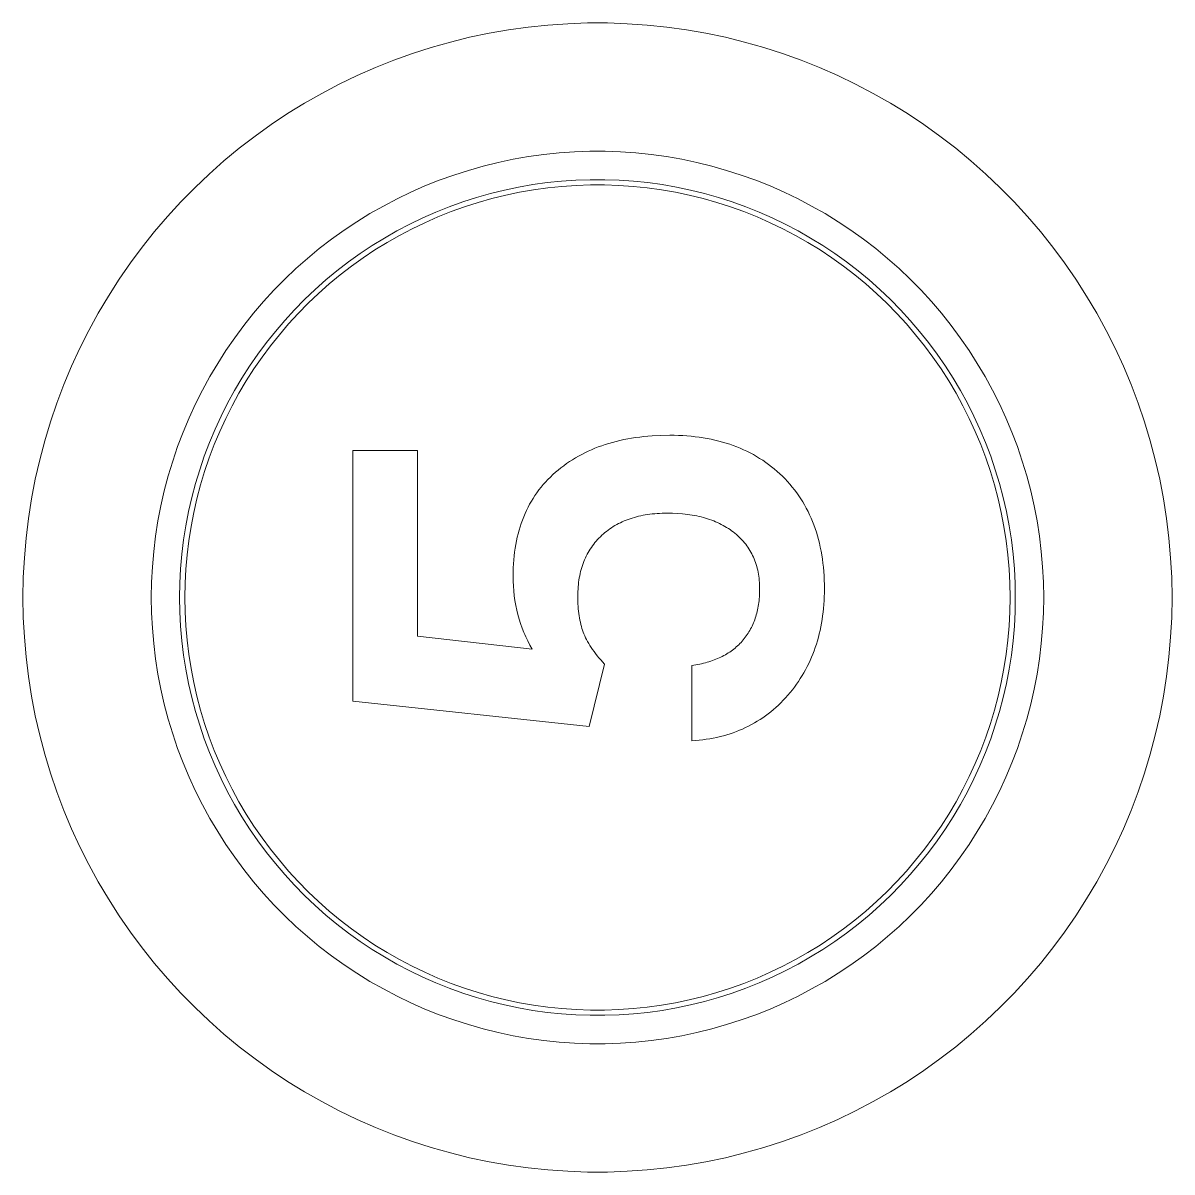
# Model space of a CAD drawing. Header units: inches. Extents: x -8 to 201, y -1 to 136.
# Drawn here: x 13.695 to 14.561, y 63.745 to 64.611 of the extents above; entities that cross this region are included whole.
import ezdxf

# ---------------------------------------------------------------- set-up
doc = ezdxf.new("R2010")
doc.units = ezdxf.units.IN
doc.layers.add('ZANO_R', color=7, linetype='Continuous', lineweight=0)

msp = doc.modelspace()

# ---------------------------------------------------------------- linework, layer by layer
at = {"layer": 'ZANO_R'}
for p, q in [((14.09083, 64.60973), (14.07596, 64.60818)), ((14.10575, 64.61076), (14.09083, 64.60973)), ((14.12069, 64.61128), (14.10575, 64.61076)), ((14.13564, 64.61128), (14.12069, 64.61128)), ((14.15058, 64.61076), (14.13564, 64.61128)), ((14.1655, 64.60973), (14.15058, 64.61076)), ((14.18037, 64.60818), (14.1655, 64.60973)), ((14.03179, 64.60048), (14.01728, 64.5969)), ((14.04643, 64.60356), (14.03179, 64.60048)), ((14.06115, 64.60612), (14.04643, 64.60356)), ((14.07596, 64.60818), (14.06115, 64.60612)), ((14.19518, 64.60612), (14.18037, 64.60818)), ((14.20991, 64.60356), (14.19518, 64.60612)), ((14.22454, 64.60048), (14.20991, 64.60356)), ((14.23905, 64.5969), (14.22454, 64.60048)), ((14.00289, 64.59283), (13.98866, 64.58826)), ((14.01728, 64.5969), (14.00289, 64.59283)), ((14.25344, 64.59283), (14.23905, 64.5969)), ((14.26767, 64.58826), (14.25344, 64.59283)), ((13.97459, 64.5832), (13.9607, 64.57765)), ((13.98866, 64.58826), (13.97459, 64.5832)), ((14.28174, 64.5832), (14.26767, 64.58826)), ((14.29563, 64.57765), (14.28174, 64.5832)), ((13.9607, 64.57765), (13.94702, 64.57164)), ((14.30931, 64.57164), (14.29563, 64.57765)), ((13.93355, 64.56515), (13.92031, 64.5582)), ((13.94702, 64.57164), (13.93355, 64.56515)), ((14.32278, 64.56515), (14.30931, 64.57164)), ((14.33602, 64.5582), (14.32278, 64.56515)), ((13.92031, 64.5582), (13.90732, 64.5508)), ((14.34901, 64.5508), (14.33602, 64.5582)), ((13.90732, 64.5508), (13.89459, 64.54296)), ((14.36174, 64.54296), (14.34901, 64.5508)), ((13.89459, 64.54296), (13.88214, 64.53468)), ((14.37419, 64.53468), (14.36174, 64.54296)), ((13.88214, 64.53468), (13.86999, 64.52597)), ((14.38635, 64.52597), (14.37419, 64.53468)), ((13.86999, 64.52597), (13.85814, 64.51685)), ((14.39819, 64.51685), (14.38635, 64.52597)), ((13.85814, 64.51685), (13.84661, 64.50733)), ((14.08763, 64.51214), (14.09917, 64.51334)), ((14.09917, 64.51334), (14.11076, 64.51414)), ((14.11076, 64.51414), (14.12236, 64.51454)), ((14.12236, 64.51454), (14.13397, 64.51454)), ((14.13397, 64.51454), (14.14558, 64.51414)), ((14.14558, 64.51414), (14.15716, 64.51334)), ((14.15716, 64.51334), (14.16871, 64.51214)), ((14.40972, 64.50733), (14.39819, 64.51685)), ((13.84661, 64.50733), (13.83542, 64.49742)), ((14.04205, 64.50338), (14.05332, 64.50616)), ((14.05332, 64.50616), (14.06469, 64.50854)), ((14.06469, 64.50854), (14.07612, 64.51054)), ((14.07612, 64.51054), (14.08763, 64.51214)), ((14.16871, 64.51214), (14.18021, 64.51054)), ((14.18021, 64.51054), (14.19165, 64.50854)), ((14.19165, 64.50854), (14.20301, 64.50616)), ((14.20301, 64.50616), (14.21428, 64.50338)), ((14.42091, 64.49742), (14.40972, 64.50733)), ((13.83542, 64.49742), (13.82458, 64.48712)), ((14.0089, 64.49273), (14.01982, 64.49666)), ((14.01982, 64.49666), (14.03088, 64.50021)), ((14.03088, 64.50021), (14.04205, 64.50338)), ((14.21428, 64.50338), (14.22545, 64.50021)), ((14.22545, 64.50021), (14.23651, 64.49666)), ((14.23651, 64.49666), (14.24743, 64.49273)), ((14.43175, 64.48712), (14.42091, 64.49742)), ((13.98749, 64.48376), (13.99812, 64.48843)), ((13.99812, 64.48843), (14.0089, 64.49273)), ((14.05808, 64.48533), (14.06872, 64.48756)), ((14.06872, 64.48756), (14.07943, 64.48943)), ((14.07943, 64.48943), (14.0902, 64.49093)), ((14.0902, 64.49093), (14.10102, 64.49205)), ((14.09067, 64.48702), (14.10135, 64.48813)), ((14.10102, 64.49205), (14.11186, 64.4928)), ((14.10135, 64.48813), (14.11207, 64.48887)), ((14.11186, 64.4928), (14.12273, 64.49318)), ((14.11207, 64.48887), (14.1228, 64.48924)), ((14.12273, 64.49318), (14.1336, 64.49318)), ((14.1228, 64.48924), (14.13354, 64.48924)), ((14.13354, 64.48924), (14.14427, 64.48887)), ((14.1336, 64.49318), (14.14447, 64.4928)), ((14.14427, 64.48887), (14.15498, 64.48813)), ((14.14447, 64.4928), (14.15532, 64.49205)), ((14.15498, 64.48813), (14.16566, 64.48702)), ((14.15532, 64.49205), (14.16613, 64.49093)), ((14.16613, 64.49093), (14.1769, 64.48943)), ((14.1769, 64.48943), (14.18761, 64.48756)), ((14.18761, 64.48756), (14.19825, 64.48533)), ((14.24743, 64.49273), (14.25822, 64.48843)), ((14.25822, 64.48843), (14.26885, 64.48376)), ((13.82458, 64.48712), (13.8141, 64.47646)), ((13.96674, 64.47332), (13.97703, 64.47872)), ((13.97703, 64.47872), (13.98749, 64.48376)), ((14.02671, 64.47644), (14.03706, 64.47976)), ((14.03706, 64.47976), (14.04752, 64.48273)), ((14.0382, 64.47599), (14.04853, 64.47892)), ((14.04752, 64.48273), (14.05808, 64.48533)), ((14.04853, 64.47892), (14.05895, 64.48149)), ((14.05895, 64.48149), (14.06946, 64.4837)), ((14.06946, 64.4837), (14.08004, 64.48554)), ((14.08004, 64.48554), (14.09067, 64.48702)), ((14.16566, 64.48702), (14.17629, 64.48554)), ((14.17629, 64.48554), (14.18687, 64.4837)), ((14.18687, 64.4837), (14.19738, 64.48149)), ((14.19738, 64.48149), (14.2078, 64.47892)), ((14.19825, 64.48533), (14.20881, 64.48273)), ((14.2078, 64.47892), (14.21813, 64.47599)), ((14.20881, 64.48273), (14.21927, 64.47976)), ((14.21927, 64.47976), (14.22963, 64.47644)), ((14.26885, 64.48376), (14.27931, 64.47872)), ((14.27931, 64.47872), (14.28959, 64.47332)), ((14.44223, 64.47646), (14.43175, 64.48712)), ((13.8141, 64.47646), (13.80399, 64.46544)), ((13.95666, 64.46757), (13.96674, 64.47332)), ((14.00638, 64.46873), (14.01647, 64.47276)), ((14.01647, 64.47276), (14.02671, 64.47644)), ((14.01787, 64.46908), (14.02797, 64.47271)), ((14.02797, 64.47271), (14.0382, 64.47599)), ((14.21813, 64.47599), (14.22836, 64.47271)), ((14.22836, 64.47271), (14.23846, 64.46908)), ((14.22963, 64.47644), (14.23986, 64.47276)), ((14.23986, 64.47276), (14.24996, 64.46873)), ((14.28959, 64.47332), (14.29968, 64.46757)), ((14.45234, 64.46544), (14.44223, 64.47646)), ((13.80399, 64.46544), (13.79427, 64.45408)), ((13.9371, 64.45505), (13.94677, 64.46148)), ((13.94677, 64.46148), (13.95666, 64.46757)), ((13.98663, 64.45963), (13.99642, 64.46435)), ((13.99642, 64.46435), (14.00638, 64.46873)), ((13.99807, 64.46077), (14.0079, 64.4651)), ((14.0079, 64.4651), (14.01787, 64.46908)), ((14.23846, 64.46908), (14.24843, 64.4651)), ((14.24843, 64.4651), (14.25826, 64.46077)), ((14.24996, 64.46873), (14.25991, 64.46435)), ((14.25991, 64.46435), (14.26971, 64.45963)), ((14.29968, 64.46757), (14.30956, 64.46148)), ((14.30956, 64.46148), (14.31923, 64.45505)), ((14.46206, 64.45408), (14.45234, 64.46544)), ((13.79427, 64.45408), (13.78495, 64.44239)), ((13.92766, 64.44829), (13.9371, 64.45505)), ((13.96755, 64.4492), (13.977, 64.45458)), ((13.977, 64.45458), (13.98663, 64.45963)), ((13.97889, 64.45112), (13.9884, 64.45611)), ((13.9884, 64.45611), (13.99807, 64.46077)), ((14.25826, 64.46077), (14.26794, 64.45611)), ((14.26794, 64.45611), (14.27744, 64.45112)), ((14.26971, 64.45963), (14.27933, 64.45458)), ((14.27933, 64.45458), (14.28878, 64.4492)), ((14.31923, 64.45505), (14.32867, 64.44829)), ((14.47138, 64.44239), (14.46206, 64.45408)), ((13.91846, 64.44121), (13.92766, 64.44829)), ((13.95829, 64.44349), (13.96755, 64.4492)), ((13.96042, 64.44018), (13.96956, 64.44581)), ((13.96956, 64.44581), (13.97889, 64.45112)), ((14.27744, 64.45112), (14.28677, 64.44581)), ((14.28677, 64.44581), (14.29592, 64.44018)), ((14.28878, 64.4492), (14.29804, 64.44349)), ((14.32867, 64.44829), (14.33787, 64.44121)), ((13.78495, 64.44239), (13.77604, 64.43039)), ((13.90951, 64.43382), (13.91846, 64.44121)), ((13.9404, 64.43114), (13.94924, 64.43747)), ((13.94924, 64.43747), (13.95829, 64.44349)), ((13.95148, 64.43423), (13.96042, 64.44018)), ((14.29592, 64.44018), (14.30486, 64.43423)), ((14.29804, 64.44349), (14.30709, 64.43747)), ((14.30709, 64.43747), (14.31593, 64.43114)), ((14.33787, 64.44121), (14.34682, 64.43382)), ((14.48029, 64.43039), (14.47138, 64.44239)), ((13.77604, 64.43039), (13.76755, 64.41808)), ((13.90082, 64.42612), (13.90951, 64.43382)), ((13.93178, 64.42451), (13.9404, 64.43114)), ((13.93424, 64.42143), (13.94275, 64.42798)), ((13.94275, 64.42798), (13.95148, 64.43423)), ((14.30486, 64.43423), (14.31359, 64.42798)), ((14.31359, 64.42798), (14.3221, 64.42143)), ((14.31593, 64.43114), (14.32455, 64.42451)), ((14.34682, 64.43382), (14.35551, 64.42612)), ((14.48879, 64.41808), (14.48029, 64.43039)), ((13.76755, 64.41808), (13.75948, 64.40549)), ((13.88426, 64.40984), (13.8924, 64.41812)), ((13.8924, 64.41812), (13.90082, 64.42612)), ((13.9234, 64.41758), (13.93178, 64.42451)), ((13.92596, 64.41459), (13.93424, 64.42143)), ((14.3221, 64.42143), (14.33037, 64.41459)), ((14.32455, 64.42451), (14.33293, 64.41758)), ((14.35551, 64.42612), (14.36393, 64.41812)), ((14.36393, 64.41812), (14.37207, 64.40984)), ((14.49685, 64.40549), (14.48879, 64.41808)), ((13.87641, 64.40128), (13.88426, 64.40984)), ((13.90738, 64.40289), (13.91526, 64.41037)), ((13.91526, 64.41037), (13.9234, 64.41758)), ((13.91792, 64.40747), (13.92596, 64.41459)), ((14.33037, 64.41459), (14.33841, 64.40747)), ((14.33293, 64.41758), (14.34107, 64.41037)), ((14.34107, 64.41037), (14.34896, 64.40289)), ((14.37207, 64.40984), (14.37992, 64.40128)), ((13.75948, 64.40549), (13.75186, 64.39263)), ((13.86886, 64.39246), (13.87641, 64.40128)), ((13.89975, 64.39513), (13.90738, 64.40289)), ((13.91014, 64.40008), (13.91792, 64.40747)), ((14.33841, 64.40747), (14.3462, 64.40008)), ((14.34896, 64.40289), (14.35658, 64.39513)), ((14.37992, 64.40128), (14.38747, 64.39246)), ((14.50447, 64.39263), (14.49685, 64.40549)), ((13.75186, 64.39263), (13.74468, 64.37952)), ((13.86163, 64.38338), (13.86886, 64.39246)), ((13.8924, 64.38712), (13.89975, 64.39513)), ((13.89535, 64.38451), (13.90261, 64.39242)), ((13.90261, 64.39242), (13.91014, 64.40008)), ((14.3462, 64.40008), (14.35372, 64.39242)), ((14.35372, 64.39242), (14.36098, 64.38451)), ((14.35658, 64.39513), (14.36393, 64.38712)), ((14.38747, 64.39246), (14.39471, 64.38338)), ((14.51165, 64.37952), (14.50447, 64.39263)), ((13.8547, 64.37406), (13.86163, 64.38338)), ((13.88534, 64.37886), (13.8924, 64.38712)), ((13.88837, 64.37635), (13.89535, 64.38451)), ((14.36098, 64.38451), (14.36796, 64.37635)), ((14.36393, 64.38712), (14.371, 64.37886)), ((14.39471, 64.38338), (14.40163, 64.37406)), ((13.74468, 64.37952), (13.73797, 64.36616)), ((13.87856, 64.37035), (13.88534, 64.37886)), ((13.88168, 64.36795), (13.88837, 64.37635)), ((14.36796, 64.37635), (14.37466, 64.36795)), ((14.371, 64.37886), (14.37778, 64.37035)), ((14.51837, 64.36616), (14.51165, 64.37952)), ((13.73797, 64.36616), (13.73171, 64.35258)), ((13.84811, 64.36451), (13.8547, 64.37406)), ((13.87207, 64.36162), (13.87856, 64.37035)), ((13.87528, 64.35933), (13.88168, 64.36795)), ((14.37466, 64.36795), (14.38106, 64.35933)), ((14.37778, 64.37035), (14.38426, 64.36162)), ((14.40163, 64.37406), (14.40822, 64.36451)), ((14.52462, 64.35258), (14.51837, 64.36616)), ((13.84185, 64.35473), (13.84811, 64.36451)), ((13.8659, 64.35268), (13.87207, 64.36162)), ((13.86918, 64.3505), (13.87528, 64.35933)), ((14.38106, 64.35933), (14.38716, 64.3505)), ((14.38426, 64.36162), (14.39044, 64.35268)), ((14.40822, 64.36451), (14.41449, 64.35473)), ((13.73171, 64.35258), (13.72593, 64.33879)), ((13.83593, 64.34474), (13.84185, 64.35473)), ((13.86003, 64.34352), (13.8659, 64.35268)), ((13.86338, 64.34145), (13.86918, 64.3505)), ((14.38716, 64.3505), (14.39295, 64.34145)), ((14.39044, 64.35268), (14.3963, 64.34352)), ((14.41449, 64.35473), (14.42041, 64.34474)), ((14.5304, 64.33879), (14.52462, 64.35258)), ((13.83035, 64.33455), (13.83593, 64.34474)), ((13.85449, 64.33417), (13.86003, 64.34352)), ((13.85791, 64.33222), (13.86338, 64.34145)), ((14.39295, 64.34145), (14.39842, 64.33222)), ((14.3963, 64.34352), (14.40184, 64.33417)), ((14.42041, 64.34474), (14.42598, 64.33455)), ((13.72593, 64.33879), (13.72063, 64.32481)), ((13.82514, 64.32418), (13.83035, 64.33455)), ((13.84927, 64.32463), (13.85449, 64.33417)), ((13.85276, 64.3228), (13.85791, 64.33222)), ((14.39842, 64.33222), (14.40358, 64.3228)), ((14.40184, 64.33417), (14.40706, 64.32463)), ((14.42598, 64.33455), (14.4312, 64.32418)), ((14.5357, 64.32481), (14.5304, 64.33879)), ((13.72063, 64.32481), (13.71581, 64.31066)), ((13.82028, 64.31364), (13.82514, 64.32418)), ((13.84438, 64.31491), (13.84927, 64.32463)), ((13.84793, 64.3132), (13.85276, 64.3228)), ((14.40358, 64.3228), (14.4084, 64.3132)), ((14.40706, 64.32463), (14.41195, 64.31491)), ((14.4312, 64.32418), (14.43605, 64.31364)), ((14.54052, 64.31066), (14.5357, 64.32481)), ((13.83984, 64.30504), (13.84438, 64.31491)), ((14.41195, 64.31491), (14.4165, 64.30504)), ((13.71581, 64.31066), (13.71149, 64.29635)), ((13.81579, 64.30293), (13.82028, 64.31364)), ((13.84344, 64.30345), (13.84793, 64.3132)), ((14.4084, 64.3132), (14.41289, 64.30345)), ((14.43605, 64.31364), (14.44054, 64.30293)), ((14.54484, 64.29635), (14.54052, 64.31066)), ((13.81167, 64.29207), (13.81579, 64.30293)), ((13.83563, 64.29501), (13.83984, 64.30504)), ((13.83929, 64.29355), (13.84344, 64.30345)), ((14.14228, 64.29592), (14.14512, 64.2966)), ((14.14512, 64.2966), (14.14801, 64.29723)), ((14.14801, 64.29723), (14.15094, 64.2978)), ((14.15094, 64.2978), (14.15391, 64.29832)), ((14.15391, 64.29832), (14.15692, 64.29879)), ((14.15692, 64.29879), (14.15998, 64.2992)), ((14.15998, 64.2992), (14.16308, 64.29955)), ((14.16308, 64.29955), (14.16622, 64.29985)), ((14.16622, 64.29985), (14.16941, 64.30009)), ((14.16941, 64.30009), (14.17591, 64.30042)), ((14.17591, 64.30042), (14.18259, 64.30053)), ((14.18259, 64.30053), (14.1859, 64.3005)), ((14.1859, 64.3005), (14.18917, 64.30041)), ((14.18917, 64.30041), (14.1924, 64.30026)), ((14.1924, 64.30026), (14.19559, 64.30005)), ((14.19559, 64.30005), (14.19873, 64.29978)), ((14.19873, 64.29978), (14.20184, 64.29944)), ((14.20184, 64.29944), (14.2049, 64.29905)), ((14.2049, 64.29905), (14.20791, 64.2986)), ((14.20791, 64.2986), (14.21089, 64.29808)), ((14.21089, 64.29808), (14.21382, 64.29751)), ((14.21382, 64.29751), (14.21671, 64.29688)), ((14.21671, 64.29688), (14.21956, 64.29618)), ((14.41289, 64.30345), (14.41704, 64.29355)), ((14.4165, 64.30504), (14.4207, 64.29501)), ((14.44054, 64.30293), (14.44466, 64.29207)), ((13.71149, 64.29635), (13.70766, 64.2819)), ((13.80793, 64.28108), (13.81167, 64.29207)), ((13.83178, 64.28484), (13.83563, 64.29501)), ((13.83548, 64.28351), (13.83929, 64.29355)), ((13.94369, 64.1002), (13.94369, 64.28917)), ((13.94369, 64.28917), (13.99249, 64.28917)), ((13.99249, 64.28917), (13.99249, 64.14903)), ((14.11866, 64.28733), (14.12111, 64.28851)), ((14.12111, 64.28851), (14.1236, 64.28963)), ((14.1236, 64.28963), (14.12614, 64.29069)), ((14.12614, 64.29069), (14.12873, 64.2917)), ((14.12873, 64.2917), (14.13135, 64.29265)), ((14.13135, 64.29265), (14.13402, 64.29355)), ((14.13402, 64.29355), (14.13673, 64.2944)), ((14.13673, 64.2944), (14.13949, 64.29519)), ((14.13949, 64.29519), (14.14228, 64.29592)), ((14.21956, 64.29618), (14.22236, 64.29543)), ((14.22236, 64.29543), (14.22512, 64.29461)), ((14.22512, 64.29461), (14.22784, 64.29373)), ((14.22784, 64.29373), (14.23052, 64.2928)), ((14.23052, 64.2928), (14.23315, 64.2918)), ((14.23315, 64.2918), (14.23575, 64.29074)), ((14.23575, 64.29074), (14.2383, 64.28963)), ((14.2383, 64.28963), (14.2408, 64.28845)), ((14.2408, 64.28845), (14.24327, 64.28721)), ((14.41704, 64.29355), (14.42085, 64.28351)), ((14.4207, 64.29501), (14.42456, 64.28484)), ((14.44466, 64.29207), (14.4484, 64.28108)), ((14.54867, 64.2819), (14.54484, 64.29635)), ((13.70766, 64.2819), (13.70433, 64.26732)), ((13.80457, 64.26997), (13.80793, 64.28108)), ((13.82827, 64.27455), (13.83178, 64.28484)), ((13.83202, 64.27334), (13.83548, 64.28351)), ((14.10485, 64.27916), (14.10704, 64.28065)), ((14.10704, 64.28065), (14.10928, 64.2821)), ((14.10928, 64.2821), (14.11156, 64.28349)), ((14.11156, 64.28349), (14.11388, 64.28483)), ((14.11388, 64.28483), (14.11625, 64.28611)), ((14.11625, 64.28611), (14.11866, 64.28733)), ((14.24327, 64.28721), (14.24569, 64.28591)), ((14.24569, 64.28591), (14.24807, 64.28455)), ((14.24807, 64.28455), (14.25041, 64.28313)), ((14.25041, 64.28313), (14.2527, 64.28165)), ((14.2527, 64.28165), (14.25496, 64.28011)), ((14.25496, 64.28011), (14.25717, 64.27851)), ((14.42085, 64.28351), (14.42431, 64.27334)), ((14.42456, 64.28484), (14.42806, 64.27455)), ((14.4484, 64.28108), (14.45176, 64.26997)), ((14.552, 64.26732), (14.54867, 64.2819)), ((13.82513, 64.26414), (13.82827, 64.27455)), ((13.82892, 64.26307), (13.83202, 64.27334)), ((14.09263, 64.26903), (14.09454, 64.27085)), ((14.09454, 64.27085), (14.09651, 64.27261)), ((14.09651, 64.27261), (14.09853, 64.27433)), ((14.09853, 64.27433), (14.10059, 64.27599)), ((14.10059, 64.27599), (14.1027, 64.2776)), ((14.1027, 64.2776), (14.10485, 64.27916)), ((14.25717, 64.27851), (14.25933, 64.27685)), ((14.25933, 64.27685), (14.26146, 64.27513)), ((14.26146, 64.27513), (14.26354, 64.27334)), ((14.26354, 64.27334), (14.26558, 64.2715)), ((14.26558, 64.2715), (14.26758, 64.2696)), ((14.42431, 64.27334), (14.42742, 64.26307)), ((14.42806, 64.27455), (14.4312, 64.26414)), ((13.70433, 64.26732), (13.70151, 64.25264)), ((13.8016, 64.25874), (13.80457, 64.26997)), ((13.82234, 64.25363), (13.82513, 64.26414)), ((13.82617, 64.25269), (13.82892, 64.26307)), ((14.08564, 64.26136), (14.08729, 64.26334)), ((14.08729, 64.26334), (14.08901, 64.26528)), ((14.08901, 64.26528), (14.09079, 64.26718)), ((14.09079, 64.26718), (14.09263, 64.26903)), ((14.26758, 64.2696), (14.26952, 64.26764)), ((14.26952, 64.26764), (14.27141, 64.26564)), ((14.27141, 64.26564), (14.27323, 64.2636)), ((14.27323, 64.2636), (14.27499, 64.26151)), ((14.42742, 64.26307), (14.43017, 64.25269)), ((14.4312, 64.26414), (14.43399, 64.25363)), ((14.45176, 64.26997), (14.45473, 64.25874)), ((14.55482, 64.25264), (14.552, 64.26732)), ((13.79902, 64.24742), (13.8016, 64.25874)), ((13.81992, 64.24303), (13.82234, 64.25363)), ((14.07964, 64.25298), (14.08104, 64.25514)), ((14.08104, 64.25514), (14.08251, 64.25726)), ((14.08251, 64.25726), (14.08404, 64.25933)), ((14.08404, 64.25933), (14.08564, 64.26136)), ((14.27499, 64.26151), (14.27669, 64.25937)), ((14.27669, 64.25937), (14.27833, 64.25719)), ((14.27833, 64.25719), (14.2799, 64.25497)), ((14.2799, 64.25497), (14.28141, 64.2527)), ((14.43399, 64.25363), (14.43641, 64.24303)), ((14.45473, 64.25874), (14.45732, 64.24742)), ((13.70151, 64.25264), (13.6992, 64.23787)), ((13.79683, 64.23602), (13.79902, 64.24742)), ((13.82378, 64.24222), (13.82617, 64.25269)), ((14.07464, 64.24391), (14.0758, 64.24624)), ((14.0758, 64.24624), (14.07702, 64.24853)), ((14.07702, 64.24853), (14.0783, 64.25078)), ((14.0783, 64.25078), (14.07964, 64.25298)), ((14.28141, 64.2527), (14.28287, 64.25038)), ((14.28287, 64.25038), (14.28426, 64.24802)), ((14.28426, 64.24802), (14.28558, 64.24562)), ((14.28558, 64.24562), (14.28685, 64.24317)), ((14.43017, 64.25269), (14.43255, 64.24222)), ((14.45732, 64.24742), (14.45951, 64.23602)), ((14.55713, 64.23787), (14.55482, 64.25264)), ((13.6992, 64.23787), (13.6974, 64.22302)), ((13.79503, 64.22455), (13.79683, 64.23602)), ((13.81787, 64.23235), (13.81992, 64.24303)), ((13.82175, 64.23167), (13.82378, 64.24222)), ((14.07064, 64.23414), (14.07155, 64.23665)), ((14.07155, 64.23665), (14.07252, 64.23911)), ((14.07252, 64.23911), (14.07355, 64.24153)), ((14.07355, 64.24153), (14.07464, 64.24391)), ((14.1498, 64.23655), (14.14833, 64.23594)), ((14.1513, 64.23712), (14.1498, 64.23655)), ((14.15283, 64.23765), (14.1513, 64.23712)), ((14.15438, 64.23816), (14.15283, 64.23765)), ((14.15596, 64.23863), (14.15438, 64.23816)), ((14.15756, 64.23907), (14.15596, 64.23863)), ((14.15919, 64.23948), (14.15756, 64.23907)), ((14.16084, 64.23985), (14.15919, 64.23948)), ((14.16252, 64.2402), (14.16084, 64.23985)), ((14.16422, 64.2405), (14.16252, 64.2402)), ((14.16595, 64.24078), (14.16422, 64.2405)), ((14.16771, 64.24103), (14.16595, 64.24078)), ((14.16949, 64.24124), (14.16771, 64.24103)), ((14.17129, 64.24142), (14.16949, 64.24124)), ((14.17312, 64.24156), (14.17129, 64.24142)), ((14.17498, 64.24168), (14.17312, 64.24156)), ((14.17686, 64.24176), (14.17498, 64.24168)), ((14.1807, 64.24182), (14.17686, 64.24176)), ((14.18468, 64.24177), (14.1807, 64.24182)), ((14.18856, 64.24159), (14.18468, 64.24177)), ((14.19233, 64.24129), (14.18856, 64.24159)), ((14.19417, 64.2411), (14.19233, 64.24129)), ((14.19599, 64.24088), (14.19417, 64.2411)), ((14.19778, 64.24063), (14.19599, 64.24088)), ((14.19955, 64.24035), (14.19778, 64.24063)), ((14.20129, 64.24004), (14.19955, 64.24035)), ((14.203, 64.2397), (14.20129, 64.24004)), ((14.20469, 64.23933), (14.203, 64.2397)), ((14.20635, 64.23893), (14.20469, 64.23933)), ((14.20798, 64.23851), (14.20635, 64.23893)), ((14.20959, 64.23805), (14.20798, 64.23851)), ((14.21117, 64.23756), (14.20959, 64.23805)), ((14.21272, 64.23705), (14.21117, 64.23756)), ((14.21425, 64.2365), (14.21272, 64.23705)), ((14.21575, 64.23592), (14.21425, 64.2365)), ((14.28685, 64.24317), (14.28805, 64.24068)), ((14.28805, 64.24068), (14.2892, 64.23814)), ((14.2892, 64.23814), (14.29028, 64.23556)), ((14.43255, 64.24222), (14.43458, 64.23167)), ((14.43641, 64.24303), (14.43846, 64.23235)), ((14.45951, 64.23602), (14.4613, 64.22455)), ((14.55894, 64.22302), (14.55713, 64.23787)), ((13.81619, 64.22161), (13.81787, 64.23235)), ((13.82009, 64.22107), (13.82175, 64.23167)), ((14.0683, 64.22635), (14.06902, 64.22899)), ((14.06902, 64.22899), (14.0698, 64.23159)), ((14.0698, 64.23159), (14.07064, 64.23414)), ((14.13496, 64.22812), (14.13377, 64.22716)), ((14.13619, 64.22905), (14.13496, 64.22812)), ((14.13743, 64.22995), (14.13619, 64.22905)), ((14.13871, 64.23081), (14.13743, 64.22995)), ((14.14001, 64.23164), (14.13871, 64.23081)), ((14.14133, 64.23244), (14.14001, 64.23164)), ((14.14268, 64.23321), (14.14133, 64.23244)), ((14.14405, 64.23394), (14.14268, 64.23321)), ((14.14545, 64.23464), (14.14405, 64.23394)), ((14.14688, 64.23531), (14.14545, 64.23464)), ((14.14833, 64.23594), (14.14688, 64.23531)), ((14.21722, 64.23532), (14.21575, 64.23592)), ((14.21867, 64.23469), (14.21722, 64.23532)), ((14.22009, 64.23402), (14.21867, 64.23469)), ((14.22149, 64.23333), (14.22009, 64.23402)), ((14.22285, 64.23261), (14.22149, 64.23333)), ((14.2242, 64.23185), (14.22285, 64.23261)), ((14.22551, 64.23107), (14.2242, 64.23185)), ((14.2268, 64.23026), (14.22551, 64.23107)), ((14.22806, 64.22942), (14.2268, 64.23026)), ((14.2293, 64.22855), (14.22806, 64.22942)), ((14.23051, 64.22765), (14.2293, 64.22855)), ((14.23169, 64.22672), (14.23051, 64.22765)), ((14.29028, 64.23556), (14.2913, 64.23293)), ((14.2913, 64.23293), (14.29225, 64.23026)), ((14.29225, 64.23026), (14.29315, 64.22754)), ((14.29315, 64.22754), (14.29398, 64.22478)), ((14.43458, 64.23167), (14.43624, 64.22107)), ((14.43846, 64.23235), (14.44014, 64.22161)), ((13.6974, 64.22302), (13.69611, 64.20813)), ((13.79363, 64.21302), (13.79503, 64.22455)), ((13.81488, 64.21081), (13.81619, 64.22161)), ((13.8188, 64.21041), (13.82009, 64.22107)), ((14.06652, 64.21817), (14.06705, 64.22094)), ((14.06705, 64.22094), (14.06764, 64.22367)), ((14.06764, 64.22367), (14.0683, 64.22635)), ((14.12623, 64.21962), (14.12529, 64.21844)), ((14.1272, 64.22078), (14.12623, 64.21962)), ((14.12821, 64.2219), (14.1272, 64.22078)), ((14.12925, 64.22301), (14.12821, 64.2219)), ((14.13033, 64.22409), (14.12925, 64.22301)), ((14.13145, 64.22514), (14.13033, 64.22409)), ((14.1326, 64.22617), (14.13145, 64.22514)), ((14.13377, 64.22716), (14.1326, 64.22617)), ((14.23284, 64.22577), (14.23169, 64.22672)), ((14.23396, 64.22479), (14.23284, 64.22577)), ((14.23504, 64.22378), (14.23396, 64.22479)), ((14.23608, 64.22276), (14.23504, 64.22378)), ((14.23708, 64.22171), (14.23608, 64.22276)), ((14.23805, 64.22064), (14.23708, 64.22171)), ((14.23898, 64.21954), (14.23805, 64.22064)), ((14.23988, 64.21842), (14.23898, 64.21954)), ((14.29398, 64.22478), (14.29475, 64.22197)), ((14.29475, 64.22197), (14.29547, 64.21912)), ((14.29547, 64.21912), (14.29611, 64.21622)), ((14.43624, 64.22107), (14.43754, 64.21041)), ((14.44014, 64.22161), (14.44145, 64.21081)), ((14.4613, 64.22455), (14.4627, 64.21302)), ((14.56022, 64.20813), (14.55894, 64.22302)), ((13.79263, 64.20145), (13.79363, 64.21302)), ((13.81394, 64.19998), (13.81488, 64.21081)), ((13.81787, 64.19971), (13.8188, 64.21041)), ((14.0653, 64.2096), (14.06565, 64.2125)), ((14.06565, 64.2125), (14.06605, 64.21536)), ((14.06605, 64.21536), (14.06652, 64.21817)), ((14.1204, 64.21087), (14.11971, 64.20952)), ((14.12113, 64.21219), (14.1204, 64.21087)), ((14.12189, 64.21349), (14.12113, 64.21219)), ((14.12268, 64.21477), (14.12189, 64.21349)), ((14.12352, 64.21602), (14.12268, 64.21477)), ((14.12438, 64.21724), (14.12352, 64.21602)), ((14.12529, 64.21844), (14.12438, 64.21724)), ((14.24074, 64.21728), (14.23988, 64.21842)), ((14.24156, 64.21611), (14.24074, 64.21728)), ((14.24235, 64.21492), (14.24156, 64.21611)), ((14.2431, 64.21371), (14.24235, 64.21492)), ((14.24381, 64.21247), (14.2431, 64.21371)), ((14.24449, 64.21121), (14.24381, 64.21247)), ((14.24512, 64.20993), (14.24449, 64.21121)), ((14.29611, 64.21622), (14.2967, 64.21328)), ((14.2967, 64.21328), (14.29723, 64.21029)), ((14.29723, 64.21029), (14.29769, 64.20726)), ((14.43754, 64.21041), (14.43846, 64.19971)), ((14.44145, 64.21081), (14.44239, 64.19998)), ((14.4627, 64.21302), (14.4637, 64.20145)), ((13.69611, 64.20813), (13.69533, 64.1932)), ((13.79203, 64.18986), (13.79263, 64.20145)), ((14.06465, 64.20064), (14.0648, 64.20367)), ((14.0648, 64.20367), (14.06502, 64.20666)), ((14.06502, 64.20666), (14.0653, 64.2096)), ((14.11679, 64.20241), (14.11631, 64.20091)), ((14.1173, 64.20388), (14.11679, 64.20241)), ((14.11785, 64.20532), (14.1173, 64.20388)), ((14.11843, 64.20675), (14.11785, 64.20532)), ((14.11905, 64.20814), (14.11843, 64.20675)), ((14.11971, 64.20952), (14.11905, 64.20814)), ((14.24573, 64.20862), (14.24512, 64.20993)), ((14.24629, 64.20729), (14.24573, 64.20862)), ((14.24682, 64.20594), (14.24629, 64.20729)), ((14.24732, 64.20456), (14.24682, 64.20594)), ((14.24777, 64.20316), (14.24732, 64.20456)), ((14.2482, 64.20174), (14.24777, 64.20316)), ((14.24858, 64.20029), (14.2482, 64.20174)), ((14.29769, 64.20726), (14.29809, 64.20419)), ((14.29809, 64.20419), (14.29843, 64.20106)), ((14.4637, 64.20145), (14.4643, 64.18986)), ((14.561, 64.1932), (14.56022, 64.20813)), ((13.69533, 64.1932), (13.69508, 64.17825)), ((13.81338, 64.18912), (13.81394, 64.19998)), ((13.81731, 64.18899), (13.81787, 64.19971)), ((14.06452, 64.19445), (14.06455, 64.19756)), ((14.06458, 64.19063), (14.06452, 64.19445)), ((14.06455, 64.19756), (14.06465, 64.20064)), ((14.11445, 64.19306), (14.11418, 64.19142)), ((14.11475, 64.19468), (14.11445, 64.19306)), ((14.11509, 64.19627), (14.11475, 64.19468)), ((14.11546, 64.19784), (14.11509, 64.19627)), ((14.11587, 64.19939), (14.11546, 64.19784)), ((14.11631, 64.20091), (14.11587, 64.19939)), ((14.24893, 64.19882), (14.24858, 64.20029)), ((14.24924, 64.19733), (14.24893, 64.19882)), ((14.24951, 64.19581), (14.24924, 64.19733)), ((14.24975, 64.19427), (14.24951, 64.19581)), ((14.24995, 64.19271), (14.24975, 64.19427)), ((14.25011, 64.19112), (14.24995, 64.19271)), ((14.29843, 64.20106), (14.29871, 64.1979)), ((14.29871, 64.1979), (14.29892, 64.19469)), ((14.29892, 64.19469), (14.29908, 64.19143)), ((14.43846, 64.19971), (14.43902, 64.18899)), ((14.44239, 64.19998), (14.44295, 64.18912)), ((14.56126, 64.17825), (14.561, 64.1932)), ((13.79183, 64.17825), (13.79203, 64.18986)), ((13.81319, 64.17825), (13.81338, 64.18912)), ((13.81713, 64.17825), (13.81731, 64.18899)), ((14.06475, 64.18687), (14.06458, 64.19063)), ((14.06503, 64.18316), (14.06475, 64.18687)), ((14.11348, 64.1846), (14.11339, 64.18284)), ((14.1136, 64.18634), (14.11348, 64.1846)), ((14.11376, 64.18806), (14.1136, 64.18634)), ((14.11395, 64.18975), (14.11376, 64.18806)), ((14.11418, 64.19142), (14.11395, 64.18975)), ((14.25024, 64.18951), (14.25011, 64.19112)), ((14.25033, 64.18787), (14.25024, 64.18951)), ((14.25039, 64.18621), (14.25033, 64.18787)), ((14.25041, 64.18453), (14.25039, 64.18621)), ((14.25039, 64.18303), (14.25041, 64.18453)), ((14.29908, 64.19143), (14.29917, 64.18813)), ((14.29917, 64.18813), (14.2992, 64.18479)), ((14.2992, 64.18479), (14.29918, 64.18178)), ((14.43902, 64.18899), (14.4392, 64.17825)), ((14.44295, 64.18912), (14.44314, 64.17825)), ((14.4643, 64.18986), (14.46451, 64.17825)), ((13.69508, 64.17825), (13.69533, 64.1633)), ((13.79203, 64.16664), (13.79183, 64.17825)), ((13.81338, 64.16738), (13.81319, 64.17825)), ((13.81731, 64.16751), (13.81713, 64.17825)), ((14.06542, 64.1795), (14.06503, 64.18316)), ((14.06593, 64.17588), (14.06542, 64.1795)), ((14.06655, 64.17231), (14.06593, 64.17588)), ((14.11333, 64.18105), (14.11332, 64.17923)), ((14.11332, 64.17923), (14.11338, 64.17532)), ((14.11339, 64.18284), (14.11333, 64.18105)), ((14.11338, 64.17532), (14.11346, 64.17341)), ((14.24977, 64.1744), (14.24994, 64.17579)), ((14.24994, 64.17579), (14.25008, 64.1772)), ((14.25008, 64.1772), (14.2502, 64.17863)), ((14.2502, 64.17863), (14.25029, 64.18008)), ((14.25029, 64.18008), (14.25036, 64.18155)), ((14.25036, 64.18155), (14.25039, 64.18303)), ((14.29896, 64.17587), (14.29877, 64.17296)), ((14.29909, 64.17881), (14.29896, 64.17587)), ((14.29918, 64.18178), (14.29909, 64.17881)), ((14.4392, 64.17825), (14.43902, 64.16751)), ((14.44314, 64.17825), (14.44295, 64.16738)), ((14.46451, 64.17825), (14.4643, 64.16664)), ((14.561, 64.1633), (14.56126, 64.17825)), ((13.81394, 64.15652), (13.81338, 64.16738)), ((13.81787, 64.15679), (13.81731, 64.16751)), ((14.06729, 64.1688), (14.06655, 64.17231)), ((14.06813, 64.16533), (14.06729, 64.1688)), ((14.11346, 64.17341), (14.11357, 64.17155)), ((14.11357, 64.17155), (14.11371, 64.16972)), ((14.11371, 64.16972), (14.11389, 64.16794)), ((14.11389, 64.16794), (14.1141, 64.16619)), ((14.24823, 64.16641), (14.24855, 64.16769)), ((14.24855, 64.16769), (14.24885, 64.169)), ((14.24885, 64.169), (14.24912, 64.17032)), ((14.24912, 64.17032), (14.24936, 64.17166)), ((14.24936, 64.17166), (14.24958, 64.17302)), ((14.24958, 64.17302), (14.24977, 64.1744)), ((14.29824, 64.16724), (14.29789, 64.16442)), ((14.29853, 64.17008), (14.29824, 64.16724)), ((14.29877, 64.17296), (14.29853, 64.17008)), ((14.43902, 64.16751), (14.43846, 64.15679)), ((14.44295, 64.16738), (14.44239, 64.15652)), ((13.69533, 64.1633), (13.69611, 64.14837)), ((13.79263, 64.15505), (13.79203, 64.16664)), ((14.06909, 64.16191), (14.06813, 64.16533)), ((14.07017, 64.15854), (14.06909, 64.16191)), ((14.07135, 64.15521), (14.07017, 64.15854)), ((14.1141, 64.16619), (14.11434, 64.16447)), ((14.11434, 64.16447), (14.11461, 64.1628)), ((14.11461, 64.1628), (14.11491, 64.16117)), ((14.11491, 64.16117), (14.11525, 64.15957)), ((14.11525, 64.15957), (14.11561, 64.15801)), ((14.11561, 64.15801), (14.11601, 64.15649)), ((14.24524, 64.1579), (14.24575, 64.15906)), ((14.24575, 64.15906), (14.24623, 64.16024)), ((14.24623, 64.16024), (14.24668, 64.16144)), ((14.24668, 64.16144), (14.2471, 64.16265)), ((14.2471, 64.16265), (14.2475, 64.16389)), ((14.2475, 64.16389), (14.24788, 64.16514)), ((14.24788, 64.16514), (14.24823, 64.16641)), ((14.29703, 64.1589), (14.29652, 64.15618)), ((14.29748, 64.16165), (14.29703, 64.1589)), ((14.29789, 64.16442), (14.29748, 64.16165)), ((14.4643, 64.16664), (14.4637, 64.15505)), ((14.56022, 64.14837), (14.561, 64.1633)), ((13.79363, 64.14348), (13.79263, 64.15505)), ((13.81488, 64.14569), (13.81394, 64.15652)), ((13.8188, 64.14609), (13.81787, 64.15679)), ((14.07265, 64.15194), (14.07135, 64.15521)), ((14.07334, 64.15032), (14.07265, 64.15194)), ((14.07406, 64.14872), (14.07334, 64.15032)), ((14.11601, 64.15649), (14.11644, 64.155)), ((14.11644, 64.155), (14.11691, 64.15356)), ((14.11691, 64.15356), (14.1174, 64.15215)), ((14.1174, 64.15215), (14.11794, 64.15075)), ((14.11794, 64.15075), (14.11854, 64.14934)), ((14.11854, 64.14934), (14.11921, 64.14792)), ((14.24029, 64.14927), (14.241, 64.15028)), ((14.241, 64.15028), (14.24168, 64.15132)), ((14.24168, 64.15132), (14.24234, 64.15237)), ((14.24234, 64.15237), (14.24297, 64.15344)), ((14.24297, 64.15344), (14.24358, 64.15453)), ((14.24358, 64.15453), (14.24416, 64.15564)), ((14.24416, 64.15564), (14.24472, 64.15676)), ((14.24472, 64.15676), (14.24524, 64.1579)), ((14.29534, 64.15085), (14.29467, 64.14823)), ((14.29595, 64.1535), (14.29534, 64.15085)), ((14.29652, 64.15618), (14.29595, 64.1535)), ((14.43846, 64.15679), (14.43754, 64.14609)), ((14.44239, 64.15652), (14.44145, 64.14569)), ((14.4637, 64.15505), (14.4627, 64.14348)), ((13.69611, 64.14837), (13.6974, 64.13348)), ((13.79503, 64.13195), (13.79363, 64.14348)), ((13.81619, 64.13489), (13.81488, 64.14569)), ((13.82009, 64.13543), (13.8188, 64.14609)), ((13.99249, 64.14903), (14.07897, 64.13933)), ((14.07558, 64.14554), (14.07406, 64.14872)), ((14.07722, 64.14241), (14.07558, 64.14554)), ((14.07897, 64.13933), (14.07722, 64.14241)), ((14.11921, 64.14792), (14.11993, 64.14647)), ((14.11993, 64.14647), (14.12072, 64.14502)), ((14.12072, 64.14502), (14.12157, 64.14355)), ((14.12157, 64.14355), (14.12248, 64.14206)), ((14.12248, 64.14206), (14.12345, 64.14056)), ((14.23183, 64.14017), (14.23278, 64.14098)), ((14.23278, 64.14098), (14.23371, 64.14182)), ((14.23371, 64.14182), (14.23461, 64.14267)), ((14.23461, 64.14267), (14.23549, 64.14355)), ((14.23549, 64.14355), (14.23635, 64.14445)), ((14.23635, 64.14445), (14.23719, 64.14538)), ((14.23719, 64.14538), (14.238, 64.14632)), ((14.238, 64.14632), (14.23879, 64.14729)), ((14.23879, 64.14729), (14.23955, 64.14827)), ((14.23955, 64.14827), (14.24029, 64.14927)), ((14.29316, 64.1431), (14.29233, 64.14058)), ((14.29394, 64.14565), (14.29316, 64.1431)), ((14.29467, 64.14823), (14.29394, 64.14565)), ((14.43754, 64.14609), (14.43624, 64.13543)), ((14.44145, 64.14569), (14.44014, 64.13489)), ((14.4627, 64.14348), (14.4613, 64.13195)), ((14.55894, 64.13348), (14.56022, 64.14837)), ((13.6974, 64.13348), (13.6992, 64.11863)), ((13.81787, 64.12415), (13.81619, 64.13489)), ((13.82175, 64.12483), (13.82009, 64.13543)), ((14.12345, 64.14056), (14.12448, 64.13904)), ((14.12448, 64.13904), (14.12558, 64.13751)), ((14.12558, 64.13751), (14.12673, 64.13596)), ((14.12673, 64.13596), (14.12795, 64.1344)), ((14.12795, 64.1344), (14.12923, 64.13283)), ((14.12923, 64.13283), (14.13057, 64.13123)), ((14.21742, 64.13168), (14.21866, 64.1322)), ((14.21866, 64.1322), (14.21988, 64.13274)), ((14.21988, 64.13274), (14.22108, 64.1333)), ((14.22108, 64.1333), (14.22226, 64.13389)), ((14.22226, 64.13389), (14.22341, 64.13449)), ((14.22341, 64.13449), (14.22454, 64.13512)), ((14.22454, 64.13512), (14.22565, 64.13578)), ((14.22565, 64.13578), (14.22674, 64.13645)), ((14.22674, 64.13645), (14.2278, 64.13715)), ((14.2278, 64.13715), (14.22884, 64.13787)), ((14.22884, 64.13787), (14.22986, 64.13861)), ((14.22986, 64.13861), (14.23086, 64.13938)), ((14.23086, 64.13938), (14.23183, 64.14017)), ((14.28951, 64.13321), (14.28847, 64.13082)), ((14.29051, 64.13563), (14.28951, 64.13321)), ((14.29145, 64.13809), (14.29051, 64.13563)), ((14.29233, 64.14058), (14.29145, 64.13809)), ((14.43624, 64.13543), (14.43458, 64.12483)), ((14.44014, 64.13489), (14.43846, 64.12415)), ((14.55713, 64.11863), (14.55894, 64.13348)), ((13.79683, 64.12048), (13.79503, 64.13195)), ((13.81992, 64.11347), (13.81787, 64.12415)), ((13.82378, 64.11428), (13.82175, 64.12483)), ((14.13343, 64.12801), (14.12178, 64.0811)), ((14.13057, 64.13123), (14.13343, 64.12801)), ((14.19918, 64.12703), (14.20223, 64.12749)), ((14.19918, 64.07024), (14.19918, 64.12703)), ((14.20223, 64.12749), (14.20373, 64.12776)), ((14.20373, 64.12776), (14.2052, 64.12805)), ((14.2052, 64.12805), (14.20665, 64.12836)), ((14.20665, 64.12836), (14.20807, 64.1287)), ((14.20807, 64.1287), (14.20947, 64.12906)), ((14.20947, 64.12906), (14.21085, 64.12944)), ((14.21085, 64.12944), (14.21221, 64.12984)), ((14.21221, 64.12984), (14.21355, 64.13027)), ((14.21355, 64.13027), (14.21486, 64.13072)), ((14.21486, 64.13072), (14.21615, 64.13119)), ((14.21615, 64.13119), (14.21742, 64.13168)), ((14.285, 64.12384), (14.28374, 64.12158)), ((14.28621, 64.12614), (14.285, 64.12384)), ((14.28737, 64.12846), (14.28621, 64.12614)), ((14.28847, 64.13082), (14.28737, 64.12846)), ((14.43458, 64.12483), (14.43255, 64.11428)), ((14.43846, 64.12415), (14.43641, 64.11347)), ((14.4613, 64.13195), (14.45951, 64.12048)), ((13.6992, 64.11863), (13.70151, 64.10386)), ((13.79902, 64.10908), (13.79683, 64.12048)), ((14.27964, 64.11499), (14.27816, 64.11286)), ((14.28106, 64.11716), (14.27964, 64.11499)), ((14.28243, 64.11935), (14.28106, 64.11716)), ((14.28374, 64.12158), (14.28243, 64.11935)), ((14.45951, 64.12048), (14.45732, 64.10908)), ((14.55482, 64.10386), (14.55713, 64.11863)), ((13.8016, 64.09776), (13.79902, 64.10908)), ((13.82234, 64.10287), (13.81992, 64.11347)), ((13.82617, 64.10381), (13.82378, 64.11428)), ((14.27341, 64.10666), (14.27172, 64.10466)), ((14.27505, 64.1087), (14.27341, 64.10666)), ((14.27663, 64.11076), (14.27505, 64.1087)), ((14.27816, 64.11286), (14.27663, 64.11076)), ((14.43255, 64.11428), (14.43017, 64.10381)), ((14.43641, 64.11347), (14.43399, 64.10287)), ((14.45732, 64.10908), (14.45473, 64.09776)), ((13.70151, 64.10386), (13.70433, 64.08918)), ((13.80457, 64.08654), (13.8016, 64.09776)), ((13.82513, 64.09236), (13.82234, 64.10287)), ((13.82892, 64.09343), (13.82617, 64.10381)), ((14.12178, 64.0811), (13.94369, 64.1002)), ((14.26641, 64.09896), (14.26457, 64.09717)), ((14.26821, 64.1008), (14.26641, 64.09896)), ((14.26998, 64.1027), (14.26821, 64.1008)), ((14.27172, 64.10466), (14.26998, 64.1027)), ((14.43017, 64.10381), (14.42742, 64.09343)), ((14.43399, 64.10287), (14.4312, 64.09236)), ((14.45473, 64.09776), (14.45176, 64.08654)), ((14.552, 64.08918), (14.55482, 64.10386)), ((13.70433, 64.08918), (13.70766, 64.07461)), ((13.82827, 64.08195), (13.82513, 64.09236)), ((13.83202, 64.08316), (13.82892, 64.09343)), ((14.25487, 64.08909), (14.25283, 64.08765)), ((14.25688, 64.0906), (14.25487, 64.08909)), ((14.25885, 64.09216), (14.25688, 64.0906)), ((14.26079, 64.09377), (14.25885, 64.09216)), ((14.2627, 64.09544), (14.26079, 64.09377)), ((14.26457, 64.09717), (14.2627, 64.09544)), ((14.42742, 64.09343), (14.42431, 64.08316)), ((14.4312, 64.09236), (14.42806, 64.08195)), ((14.54867, 64.07461), (14.552, 64.08918)), ((13.80793, 64.07542), (13.80457, 64.08654)), ((13.83178, 64.07166), (13.82827, 64.08195)), ((13.83548, 64.07299), (13.83202, 64.08316)), ((14.23984, 64.08017), (14.23756, 64.07913)), ((14.24209, 64.08128), (14.23984, 64.08017)), ((14.24431, 64.08244), (14.24209, 64.08128)), ((14.24649, 64.08366), (14.24431, 64.08244)), ((14.24863, 64.08493), (14.24649, 64.08366)), ((14.25075, 64.08626), (14.24863, 64.08493)), ((14.25283, 64.08765), (14.25075, 64.08626)), ((14.42431, 64.08316), (14.42085, 64.07299)), ((14.42806, 64.08195), (14.42456, 64.07166)), ((14.45176, 64.08654), (14.4484, 64.07542)), ((13.70766, 64.07461), (13.71149, 64.06015)), ((13.81167, 64.06443), (13.80793, 64.07542)), ((13.83563, 64.06149), (13.83178, 64.07166)), ((13.83929, 64.06295), (13.83548, 64.07299)), ((14.21283, 64.07178), (14.21017, 64.07136)), ((14.21546, 64.07226), (14.21283, 64.07178)), ((14.21805, 64.0728), (14.21546, 64.07226)), ((14.22061, 64.07339), (14.21805, 64.0728)), ((14.22313, 64.07404), (14.22061, 64.07339)), ((14.22562, 64.07474), (14.22313, 64.07404)), ((14.22808, 64.07551), (14.22562, 64.07474)), ((14.2305, 64.07633), (14.22808, 64.07551)), ((14.23289, 64.0772), (14.2305, 64.07633)), ((14.23524, 64.07814), (14.23289, 64.0772)), ((14.23756, 64.07913), (14.23524, 64.07814)), ((14.42085, 64.07299), (14.41704, 64.06295)), ((14.42456, 64.07166), (14.4207, 64.06149)), ((14.4484, 64.07542), (14.44466, 64.06443)), ((14.54484, 64.06015), (14.54867, 64.07461)), ((13.81579, 64.05357), (13.81167, 64.06443)), ((13.84344, 64.05305), (13.83929, 64.06295)), ((14.20198, 64.07044), (14.19918, 64.07024)), ((14.20474, 64.07069), (14.20198, 64.07044)), ((14.20747, 64.071), (14.20474, 64.07069)), ((14.21017, 64.07136), (14.20747, 64.071)), ((14.41704, 64.06295), (14.41289, 64.05305)), ((14.44466, 64.06443), (14.44054, 64.05357)), ((13.71149, 64.06015), (13.71581, 64.04584)), ((13.83984, 64.05146), (13.83563, 64.06149)), ((14.4207, 64.06149), (14.4165, 64.05146)), ((14.54052, 64.04584), (14.54484, 64.06015)), ((13.71581, 64.04584), (13.72063, 64.03169)), ((13.82028, 64.04286), (13.81579, 64.05357)), ((13.84438, 64.04159), (13.83984, 64.05146)), ((13.84793, 64.0433), (13.84344, 64.05305)), ((14.41289, 64.05305), (14.4084, 64.0433)), ((14.4165, 64.05146), (14.41195, 64.04159)), ((14.44054, 64.05357), (14.43605, 64.04286)), ((14.5357, 64.03169), (14.54052, 64.04584)), ((13.82514, 64.03232), (13.82028, 64.04286)), ((13.84927, 64.03187), (13.84438, 64.04159)), ((13.85276, 64.0337), (13.84793, 64.0433)), ((14.4084, 64.0433), (14.40358, 64.0337)), ((14.41195, 64.04159), (14.40706, 64.03187)), ((14.43605, 64.04286), (14.4312, 64.03232)), ((13.72063, 64.03169), (13.72593, 64.01771)), ((13.83035, 64.02195), (13.82514, 64.03232)), ((13.85449, 64.02234), (13.84927, 64.03187)), ((13.85791, 64.02428), (13.85276, 64.0337)), ((14.40358, 64.0337), (14.39842, 64.02428)), ((14.40706, 64.03187), (14.40184, 64.02234)), ((14.4312, 64.03232), (14.42598, 64.02195)), ((14.5304, 64.01771), (14.5357, 64.03169)), ((13.83593, 64.01176), (13.83035, 64.02195)), ((13.86003, 64.01298), (13.85449, 64.02234)), ((13.86338, 64.01505), (13.85791, 64.02428)), ((14.39842, 64.02428), (14.39295, 64.01505)), ((14.40184, 64.02234), (14.3963, 64.01298)), ((14.42598, 64.02195), (14.42041, 64.01176)), ((13.72593, 64.01771), (13.73171, 64.00392)), ((13.84185, 64.00177), (13.83593, 64.01176)), ((13.8659, 64.00383), (13.86003, 64.01298)), ((13.86918, 64.00601), (13.86338, 64.01505)), ((14.39295, 64.01505), (14.38716, 64.00601)), ((14.3963, 64.01298), (14.39044, 64.00383)), ((14.42041, 64.01176), (14.41449, 64.00177)), ((14.52462, 64.00392), (14.5304, 64.01771)), ((13.73171, 64.00392), (13.73797, 63.99034)), ((13.87207, 63.99488), (13.8659, 64.00383)), ((13.87528, 63.99717), (13.86918, 64.00601)), ((14.38716, 64.00601), (14.38106, 63.99717)), ((14.39044, 64.00383), (14.38426, 63.99488)), ((14.51837, 63.99034), (14.52462, 64.00392)), ((13.84811, 63.99199), (13.84185, 64.00177)), ((13.87856, 63.98615), (13.87207, 63.99488)), ((13.88168, 63.98855), (13.87528, 63.99717)), ((14.38106, 63.99717), (14.37466, 63.98855)), ((14.38426, 63.99488), (14.37778, 63.98615)), ((14.41449, 64.00177), (14.40822, 63.99199)), ((13.73797, 63.99034), (13.74468, 63.97698)), ((13.8547, 63.98244), (13.84811, 63.99199)), ((13.88534, 63.97765), (13.87856, 63.98615)), ((13.88837, 63.98015), (13.88168, 63.98855)), ((14.37466, 63.98855), (14.36796, 63.98015)), ((14.37778, 63.98615), (14.371, 63.97765)), ((14.40822, 63.99199), (14.40163, 63.98244)), ((14.51165, 63.97698), (14.51837, 63.99034)), ((13.74468, 63.97698), (13.75186, 63.96387)), ((13.86163, 63.97312), (13.8547, 63.98244)), ((13.8924, 63.96938), (13.88534, 63.97765)), ((13.89535, 63.97199), (13.88837, 63.98015)), ((14.36796, 63.98015), (14.36098, 63.97199)), ((14.371, 63.97765), (14.36393, 63.96938)), ((14.40163, 63.98244), (14.39471, 63.97312)), ((14.50447, 63.96387), (14.51165, 63.97698)), ((13.86886, 63.96404), (13.86163, 63.97312)), ((13.89975, 63.96137), (13.8924, 63.96938)), ((13.90261, 63.96408), (13.89535, 63.97199)), ((14.36098, 63.97199), (14.35372, 63.96408)), ((14.36393, 63.96938), (14.35658, 63.96137)), ((14.39471, 63.97312), (14.38747, 63.96404)), ((13.75186, 63.96387), (13.75948, 63.95101)), ((13.87641, 63.95522), (13.86886, 63.96404)), ((13.90738, 63.95362), (13.89975, 63.96137)), ((13.91014, 63.95642), (13.90261, 63.96408)), ((14.35372, 63.96408), (14.3462, 63.95642)), ((14.35658, 63.96137), (14.34896, 63.95362)), ((14.38747, 63.96404), (14.37992, 63.95522)), ((14.49685, 63.95101), (14.50447, 63.96387)), ((13.75948, 63.95101), (13.76755, 63.93842)), ((13.88426, 63.94666), (13.87641, 63.95522)), ((13.91526, 63.94613), (13.90738, 63.95362)), ((13.91792, 63.94903), (13.91014, 63.95642)), ((14.3462, 63.95642), (14.33841, 63.94903)), ((14.34896, 63.95362), (14.34107, 63.94613)), ((14.37992, 63.95522), (14.37207, 63.94666)), ((14.48879, 63.93842), (14.49685, 63.95101)), ((13.8924, 63.93838), (13.88426, 63.94666)), ((13.9234, 63.93892), (13.91526, 63.94613)), ((13.92596, 63.94191), (13.91792, 63.94903)), ((13.93424, 63.93507), (13.92596, 63.94191)), ((14.33037, 63.94191), (14.3221, 63.93507)), ((14.33841, 63.94903), (14.33037, 63.94191)), ((14.34107, 63.94613), (14.33293, 63.93892)), ((14.37207, 63.94666), (14.36393, 63.93838)), ((13.76755, 63.93842), (13.77604, 63.92611)), ((13.90082, 63.93038), (13.8924, 63.93838)), ((13.93178, 63.93199), (13.9234, 63.93892)), ((13.94275, 63.92852), (13.93424, 63.93507)), ((14.3221, 63.93507), (14.31359, 63.92852)), ((14.33293, 63.93892), (14.32455, 63.93199)), ((14.36393, 63.93838), (14.35551, 63.93038)), ((14.48029, 63.92611), (14.48879, 63.93842)), ((13.77604, 63.92611), (13.78495, 63.91411)), ((13.90951, 63.92268), (13.90082, 63.93038)), ((13.9404, 63.92536), (13.93178, 63.93199)), ((13.94924, 63.91903), (13.9404, 63.92536)), ((13.95148, 63.92227), (13.94275, 63.92852)), ((14.31359, 63.92852), (14.30486, 63.92227)), ((14.31593, 63.92536), (14.30709, 63.91903)), ((14.32455, 63.93199), (14.31593, 63.92536)), ((14.35551, 63.93038), (14.34682, 63.92268)), ((14.47138, 63.91411), (14.48029, 63.92611)), ((13.91846, 63.91529), (13.90951, 63.92268)), ((13.95829, 63.91301), (13.94924, 63.91903)), ((13.96042, 63.91633), (13.95148, 63.92227)), ((13.96956, 63.91069), (13.96042, 63.91633)), ((14.29592, 63.91633), (14.28677, 63.91069)), ((14.30486, 63.92227), (14.29592, 63.91633)), ((14.30709, 63.91903), (14.29804, 63.91301)), ((14.34682, 63.92268), (14.33787, 63.91529)), ((13.78495, 63.91411), (13.79427, 63.90242)), ((13.92766, 63.90821), (13.91846, 63.91529)), ((13.9371, 63.90145), (13.92766, 63.90821)), ((13.96755, 63.9073), (13.95829, 63.91301)), ((13.977, 63.90192), (13.96755, 63.9073)), ((13.97889, 63.90538), (13.96956, 63.91069)), ((14.28677, 63.91069), (14.27744, 63.90538)), ((14.28878, 63.9073), (14.27933, 63.90192)), ((14.29804, 63.91301), (14.28878, 63.9073)), ((14.32867, 63.90821), (14.31923, 63.90145)), ((14.33787, 63.91529), (14.32867, 63.90821)), ((14.46206, 63.90242), (14.47138, 63.91411)), ((13.79427, 63.90242), (13.80399, 63.89106)), ((13.94677, 63.89502), (13.9371, 63.90145)), ((13.98663, 63.89687), (13.977, 63.90192)), ((13.9884, 63.90039), (13.97889, 63.90538)), ((13.99807, 63.89573), (13.9884, 63.90039)), ((14.26794, 63.90039), (14.25826, 63.89573)), ((14.27744, 63.90538), (14.26794, 63.90039)), ((14.27933, 63.90192), (14.26971, 63.89687)), ((14.31923, 63.90145), (14.30956, 63.89502)), ((14.45234, 63.89106), (14.46206, 63.90242)), ((13.80399, 63.89106), (13.8141, 63.88004)), ((13.95666, 63.88893), (13.94677, 63.89502)), ((13.99642, 63.89215), (13.98663, 63.89687)), ((14.00638, 63.88777), (13.99642, 63.89215)), ((14.0079, 63.89141), (13.99807, 63.89573)), ((14.01787, 63.88743), (14.0079, 63.89141)), ((14.24843, 63.89141), (14.23846, 63.88743)), ((14.25826, 63.89573), (14.24843, 63.89141)), ((14.25991, 63.89215), (14.24996, 63.88777)), ((14.26971, 63.89687), (14.25991, 63.89215)), ((14.30956, 63.89502), (14.29968, 63.88893)), ((14.44223, 63.88004), (14.45234, 63.89106)), ((13.96674, 63.88318), (13.95666, 63.88893)), ((13.97703, 63.87778), (13.96674, 63.88318)), ((14.01647, 63.88374), (14.00638, 63.88777)), ((14.02671, 63.88006), (14.01647, 63.88374)), ((14.02797, 63.88379), (14.01787, 63.88743)), ((14.0382, 63.88051), (14.02797, 63.88379)), ((14.22836, 63.88379), (14.21813, 63.88051)), ((14.23846, 63.88743), (14.22836, 63.88379)), ((14.23986, 63.88374), (14.22963, 63.88006)), ((14.24996, 63.88777), (14.23986, 63.88374)), ((14.28959, 63.88318), (14.27931, 63.87778)), ((14.29968, 63.88893), (14.28959, 63.88318)), ((13.8141, 63.88004), (13.82458, 63.86938)), ((13.98749, 63.87275), (13.97703, 63.87778)), ((13.99812, 63.86807), (13.98749, 63.87275)), ((14.03706, 63.87674), (14.02671, 63.88006)), ((14.04752, 63.87377), (14.03706, 63.87674)), ((14.04853, 63.87758), (14.0382, 63.88051)), ((14.05808, 63.87117), (14.04752, 63.87377)), ((14.05895, 63.87501), (14.04853, 63.87758)), ((14.06946, 63.8728), (14.05895, 63.87501)), ((14.08004, 63.87096), (14.06946, 63.8728)), ((14.18687, 63.8728), (14.17629, 63.87096)), ((14.19738, 63.87501), (14.18687, 63.8728)), ((14.2078, 63.87758), (14.19738, 63.87501)), ((14.20881, 63.87377), (14.19825, 63.87117)), ((14.21813, 63.88051), (14.2078, 63.87758)), ((14.21927, 63.87674), (14.20881, 63.87377)), ((14.22963, 63.88006), (14.21927, 63.87674)), ((14.26885, 63.87275), (14.25822, 63.86807)), ((14.27931, 63.87778), (14.26885, 63.87275)), ((14.43175, 63.86938), (14.44223, 63.88004)), ((13.82458, 63.86938), (13.83542, 63.85908)), ((14.0089, 63.86377), (13.99812, 63.86807)), ((14.01982, 63.85984), (14.0089, 63.86377)), ((14.06872, 63.86894), (14.05808, 63.87117)), ((14.07943, 63.86707), (14.06872, 63.86894)), ((14.0902, 63.86557), (14.07943, 63.86707)), ((14.09067, 63.86948), (14.08004, 63.87096)), ((14.10102, 63.86445), (14.0902, 63.86557)), ((14.10135, 63.86837), (14.09067, 63.86948)), ((14.11186, 63.8637), (14.10102, 63.86445)), ((14.11207, 63.86763), (14.10135, 63.86837)), ((14.12273, 63.86332), (14.11186, 63.8637)), ((14.1228, 63.86726), (14.11207, 63.86763)), ((14.13354, 63.86726), (14.1228, 63.86726)), ((14.14427, 63.86763), (14.13354, 63.86726)), ((14.14447, 63.8637), (14.1336, 63.86332)), ((14.15498, 63.86837), (14.14427, 63.86763)), ((14.15532, 63.86445), (14.14447, 63.8637)), ((14.16566, 63.86948), (14.15498, 63.86837)), ((14.16613, 63.86557), (14.15532, 63.86445)), ((14.17629, 63.87096), (14.16566, 63.86948)), ((14.1769, 63.86707), (14.16613, 63.86557)), ((14.18761, 63.86894), (14.1769, 63.86707)), ((14.19825, 63.87117), (14.18761, 63.86894)), ((14.24743, 63.86377), (14.23651, 63.85984)), ((14.25822, 63.86807), (14.24743, 63.86377)), ((14.42091, 63.85908), (14.43175, 63.86938)), ((13.83542, 63.85908), (13.84661, 63.84917)), ((14.03088, 63.85629), (14.01982, 63.85984)), ((14.04205, 63.85312), (14.03088, 63.85629)), ((14.1336, 63.86332), (14.12273, 63.86332)), ((14.22545, 63.85629), (14.21428, 63.85312)), ((14.23651, 63.85984), (14.22545, 63.85629)), ((14.40972, 63.84917), (14.42091, 63.85908)), ((13.84661, 63.84917), (13.85814, 63.83965)), ((14.05332, 63.85034), (14.04205, 63.85312)), ((14.06469, 63.84796), (14.05332, 63.85034)), ((14.07612, 63.84596), (14.06469, 63.84796)), ((14.19165, 63.84796), (14.18021, 63.84596)), ((14.20301, 63.85034), (14.19165, 63.84796)), ((14.21428, 63.85312), (14.20301, 63.85034)), ((14.39819, 63.83965), (14.40972, 63.84917)), ((13.85814, 63.83965), (13.86999, 63.83053)), ((14.08763, 63.84436), (14.07612, 63.84596)), ((14.09917, 63.84316), (14.08763, 63.84436)), ((14.11076, 63.84236), (14.09917, 63.84316)), ((14.12236, 63.84196), (14.11076, 63.84236)), ((14.13397, 63.84196), (14.12236, 63.84196)), ((14.14558, 63.84236), (14.13397, 63.84196)), ((14.15716, 63.84316), (14.14558, 63.84236)), ((14.16871, 63.84436), (14.15716, 63.84316)), ((14.18021, 63.84596), (14.16871, 63.84436)), ((14.38635, 63.83053), (14.39819, 63.83965)), ((13.86999, 63.83053), (13.88214, 63.82182)), ((14.37419, 63.82182), (14.38635, 63.83053)), ((13.88214, 63.82182), (13.89459, 63.81354)), ((14.36174, 63.81354), (14.37419, 63.82182)), ((13.89459, 63.81354), (13.90732, 63.8057)), ((14.34901, 63.8057), (14.36174, 63.81354)), ((13.90732, 63.8057), (13.92031, 63.7983)), ((14.33602, 63.7983), (14.34901, 63.8057)), ((13.92031, 63.7983), (13.93355, 63.79135)), ((14.32278, 63.79135), (14.33602, 63.7983)), ((13.93355, 63.79135), (13.94702, 63.78486)), ((14.30931, 63.78486), (14.32278, 63.79135)), ((13.94702, 63.78486), (13.9607, 63.77885)), ((13.9607, 63.77885), (13.97459, 63.7733)), ((14.28174, 63.7733), (14.29563, 63.77885)), ((14.29563, 63.77885), (14.30931, 63.78486)), ((13.97459, 63.7733), (13.98866, 63.76824)), ((13.98866, 63.76824), (14.00289, 63.76367)), ((14.25344, 63.76367), (14.26767, 63.76824)), ((14.26767, 63.76824), (14.28174, 63.7733)), ((14.00289, 63.76367), (14.01728, 63.7596)), ((14.01728, 63.7596), (14.03179, 63.75602)), ((14.22454, 63.75602), (14.23905, 63.7596)), ((14.23905, 63.7596), (14.25344, 63.76367)), ((14.03179, 63.75602), (14.04643, 63.75294)), ((14.04643, 63.75294), (14.06115, 63.75038)), ((14.19518, 63.75038), (14.20991, 63.75294)), ((14.20991, 63.75294), (14.22454, 63.75602)), ((14.06115, 63.75038), (14.07596, 63.74832)), ((14.07596, 63.74832), (14.09083, 63.74677)), ((14.09083, 63.74677), (14.10575, 63.74574)), ((14.10575, 63.74574), (14.12069, 63.74522)), ((14.12069, 63.74522), (14.13564, 63.74522)), ((14.13564, 63.74522), (14.15058, 63.74574)), ((14.15058, 63.74574), (14.1655, 63.74677)), ((14.1655, 63.74677), (14.18037, 63.74832)), ((14.18037, 63.74832), (14.19518, 63.75038))]:
    msp.add_line(p, q, dxfattribs=at)

doc.saveas('drawing.dxf')
